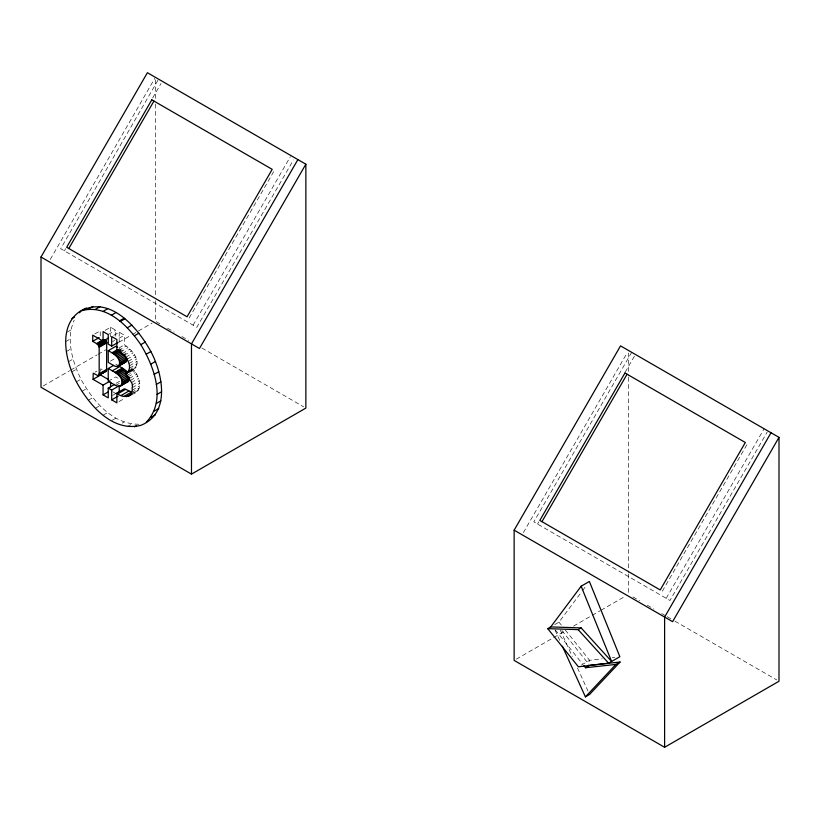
<?xml version="1.0" encoding="UTF-8"?>
<svg xmlns="http://www.w3.org/2000/svg" width="820" height="820" viewBox="0 0 820 820"><rect width="100%" height="100%" fill="white"/><g stroke="black" fill="none" stroke-linecap="round" stroke-linejoin="round"><path stroke-width="0.61" stroke-dasharray="4.1 3.07" d="M100.696 371.306L100.757 368.846L102.746 369.984M131.866 394.399C145.242 390.986 138.283 374.361 133.311 369.256C143.039 362.686 131.692 349.012 124.384 344.861L124.384 335.195L119.218 332.202L111.694 336.548M138.97 424.247C112.268 424.299 92.732 400.765 80.965 379.199C72.314 361.312 65.713 339.244 74.2 320.148M50.256 259.417L154.744 78.423M157.922 80.268L60.67 248.716L196.81 327.313L293.427 159.982M64.39 250.858L65.672 248.644M152.684 97.928L161.007 83.527M189.195 318.006L274.321 170.56M193.089 325.161L290.341 156.722M523.396 532.58L627.249 352.692M631.697 352.323L533.81 521.879L669.95 600.476L767.202 432.027M537.53 524.021L538.812 521.807M625.188 372.198L635.418 354.465M662.334 591.169L747.461 443.733M666.229 598.323L764.117 428.778M554.853 624.532L558.973 622.154L581.78 591.64M582.538 590.625L586.341 585.531M67.301 332.038L70.95 329.937M65.651 341.632L70.212 338.998M94.874 333.914L100.245 330.808L100.245 336.989M66.389 351.534L70.95 348.9M105.216 330.327L110.587 327.231L115.763 330.214L115.763 336.19M108.24 334.56L115.763 330.214M68.511 361.692L73.072 359.058M112.535 341.632L114.687 340.392M119.013 338.291L124.384 335.195M43.204 385.974L69.597 370.732M70.694 370.097L97.088 354.855M98.195 354.219L105.893 349.781M119.095 342.155L131.19 335.175M132.286 334.539L152.089 323.111M71.893 371.86L76.455 369.226M119.013 347.967L124.384 344.861M118.654 350.488L126.177 346.142M120.489 351.954L128.012 347.608M122.303 353.574L129.826 349.228M110.392 361.138L115.763 358.043M76.393 381.823L80.965 379.199M95.058 372.136L96.883 371.081M124.035 355.347L131.559 351.001M125.624 357.243L133.148 352.897M127.028 359.262L134.552 354.916M128.166 361.374L135.689 357.028M128.996 363.567L136.52 359.221M81.908 391.365L86.469 388.731M129.447 365.822L136.971 361.476M129.529 368.159L137.053 363.813M108.24 381.249L115.763 376.903L118.613 378.553M129.252 369.984L136.776 365.638M128.719 371.357L136.243 367.011M130.688 370.568L132.84 369.328M129.078 371.716L135.536 367.995M129.673 371.532L134.746 368.651M130.319 372.034L133.547 370.179M126.946 375.519L134.47 371.173M116.081 383.299L120.376 380.808M128.053 376.872L135.577 372.526M88.283 400.252L92.844 397.618M115.661 385.441L119.966 382.96M129.212 378.532L136.735 374.197M130.308 380.49L137.842 376.144M131.241 382.704L138.764 378.358M112.535 395.394L115.763 393.528L115.763 391.089M131.887 385.144L139.41 380.798M95.397 408.268L99.968 405.633M132.123 387.768L139.646 383.432M131.989 390.33L139.513 385.984M131.559 392.524L139.082 388.178M130.81 394.307L138.334 389.961M119.013 401.615L124.384 398.51M103.135 415.186L107.697 412.552M112.258 420.25L115.907 418.138M122.293 423.089L124.117 422.033M127.284 426.677L131.856 424.042M516.333 659.136L552.629 638.185M553.736 637.55L565.831 630.559M573.528 626.111L591.128 615.953M592.224 615.318L599.922 610.88M601.029 610.244L625.219 596.273M581.472 665.02L589.631 660.305L602.228 658.798M137.237 391.294L133.885 392.39M612.304 657.599L614.816 657.291M159.808 323.756L155.39 321.204L155.39 300.776M167.557 328.226L174.199 332.059M181.937 336.538L188.579 340.372M201.853 348.029L303.646 406.802M632.948 596.919L639.59 600.752M647.328 605.221L653.97 609.055M661.72 613.534L666.137 616.086M667.244 616.722L673.886 620.555M674.993 621.201L776.786 679.964M115.763 364.162L118.808 365.915M112.658 391.734L115.763 393.528M119.474 348.479L125.726 353.912M558.973 622.154L561.331 625.096M565.257 629.986L589.631 660.305L589.662 664.077M561.854 630.518L588.883 664.343M555.314 629.924L582.343 663.759M560.245 629.996L572.278 656.471M577.516 667.982L587.981 691.014M555.048 630.088L560.285 641.599M628.52 353.041L628.52 376.021M628.52 377.303L628.52 572.657M628.52 573.938L628.52 594.367M155.39 79.878L155.39 99.025M155.39 104.14L155.39 295.661M119.218 332.202L119.218 341.766M110.587 327.231L110.587 336.784"/><path stroke-width="1.23" d="M109.521 381.413L103.064 385.133L93.07 379.363L93.234 373.182L98.174 375.775L106.579 370.558L106.713 342.904L106.2 341.048L104.673 339.562M98.461 375.714L99.189 373.735L99.158 346.737L97.621 344.256L92.721 341.325L92.721 335.154L103.064 341.13L103.064 331.577L108.24 334.56L108.24 344.113L111.694 346.112L118.141 342.381M122.026 383.35C122.815 375.478 113.713 371.726 108.24 368.508L108.24 381.249L115.661 385.441L118.51 386.333L120.519 386.015L128.043 381.669L129.55 379.004L122.026 383.35L120.519 386.015M119.525 363.947C120.355 357.161 113.232 353.43 108.24 350.683L108.24 362.389L115.087 366.335L118.326 366.243L125.849 361.897L127.049 359.601L119.525 363.947L118.326 366.243M146.288 422.177C166.808 400.724 154.221 366.632 140.784 344.656C128.135 325.93 106.713 303.871 81.908 310.657C110.69 295.323 138.58 328.953 150.859 351.554C162.842 373.951 170.734 413.526 140.784 425.365C111.95 432.406 88.714 404.455 76.393 381.823C64.411 359.437 56.518 319.851 86.469 308.023M41 257.019L147.405 72.713L305.86 164.205L305.86 408.083L191.48 474.124L41 387.245L41 257.019L199.455 348.5L305.86 164.205M68.819 248.501L153.945 101.065M297.885 159.592L191.48 343.887L191.48 474.124M514.14 530.181L620.545 345.876L779 437.367L779 681.246L664.61 747.286L514.14 660.407L514.14 530.181L672.595 621.662L779 437.367M541.948 521.663L627.074 374.227M771.015 432.755L664.61 617.06L664.61 747.286M550.732 626.91L581.144 586.218L589.375 581.462L619.858 656.697L608.624 663.175L578.407 666.793L547.739 628.643L550.732 626.91L581.144 627.915L611.617 661.453L581.144 586.218M562.376 646.201L585.408 696.856L615.922 664.415L620.074 662.017L589.672 665.338L585.531 667.736L583.942 665.748M620.074 662.017L589.549 694.468L585.408 696.856M79.458 312.789L80.954 311.2M71.893 318.601L74.63 317.022M88.283 309.13L92.844 306.506M95.397 309.345L99.968 306.711M103.135 311.354L107.697 308.72M111.346 315.249L115.907 312.615M119.556 320.835L124.117 318.201M120.273 321.481L124.835 318.847M92.721 341.325L99.169 337.604M96.606 343.57L103.053 339.849M97.149 343.908L102.52 340.802M97.621 344.256L108.445 338.024M98.041 344.615L105.565 340.269M127.284 327.754L131.856 325.12M98.39 344.994L105.913 340.648M98.677 345.384L106.2 341.048M98.902 345.814L106.426 341.468M99.056 346.255L106.579 341.919M99.158 346.737L106.682 342.391M99.189 347.249L106.713 342.904M108.24 350.683L115.763 346.347L117.619 347.413M134.408 335.769L138.97 333.135M111.95 352.825L117.321 349.72M112.893 353.399L119.341 349.668M113.959 354.107L120.407 350.386M115.087 354.947L120.458 351.841M116.214 355.921L121.585 352.825M117.27 357.028L122.651 353.922M140.784 344.656L145.345 342.022M118.203 358.258L124.66 354.527M118.951 359.601L125.398 355.88M119.443 361.066L125.89 357.335M99.189 373.735L106.713 369.389M108.24 368.508L113.611 365.402M99.158 374.391L106.682 370.045M119.617 362.635L127.141 358.289M102.162 372.977L105.985 371.368M99.056 374.904L106.579 370.558M102.49 373.079L105.401 371.409M98.031 375.765L106.426 370.947M93.07 379.363L100.593 375.017L108.588 379.639M119.259 364.961L126.782 360.615M117.065 366.694L125.849 361.897M117.721 366.55L126.372 361.374M112.289 370.845L119.812 366.499L127.141 371.901L119.617 376.236M114.882 372.341L122.405 367.995M146.288 354.189L150.859 351.554M115.538 372.752L123.061 368.405M116.419 373.356L123.943 369.01M117.444 374.156L124.968 369.81M118.541 375.119L126.065 370.773M119.218 391.868L119.218 385.769L111.694 390.115L111.694 399.863L116.86 402.856L116.86 393.098C122.487 398.715 133.896 397.638 132.123 387.768C135.136 380.716 119.023 373.315 129.437 371.204M125.142 373.684L129.611 371.193M125.316 373.674L129.683 371.419M125.778 373.592L129.673 371.532M120.591 377.497L125.962 374.391M121.391 378.871L127.838 375.15M103.064 385.133L103.064 394.891L108.24 397.874L108.24 388.116L114.687 384.395M121.924 380.336L128.371 376.616M150.798 364.162L155.359 361.528M122.118 381.894L129.642 377.559M103.064 394.891L108.445 391.786M121.729 384.529L129.252 380.183M119.617 386.322L128.75 381.064M116.86 393.098L124.384 388.752L131.569 392.052L124.045 396.398M117.988 393.743L125.511 389.397M154.18 374.33L158.742 371.696M111.694 399.863L118.141 396.142M121.257 395.424L128.781 391.078M126.362 396.726L131.733 393.631M128.248 396.46L131.866 394.399M156.302 384.477L160.863 381.843M157.04 394.389L161.601 391.755M156.302 403.45L160.863 400.816M154.18 411.148L158.742 408.514M134.408 426.882L136.233 425.836M150.798 417.421L155.359 414.787M547.739 628.643L578.151 629.637L581.144 627.915M126.444 373.387C134.88 365.853 124.086 353.604 116.86 349.207L116.86 339.541L111.694 336.548L111.694 346.112M128.043 381.669L126.034 381.987M585.531 667.736L615.922 664.415M124.589 362.348L123.246 362.214M108.24 388.116L111.694 390.115M578.151 629.637L608.624 663.175M110.587 382.007L110.587 386.886M151.813 99.835L66.686 247.271L187.073 316.776L272.199 169.34L151.813 99.835M624.953 372.997L539.826 520.433L660.213 589.939L745.329 442.503L624.953 372.997"/></g></svg>
